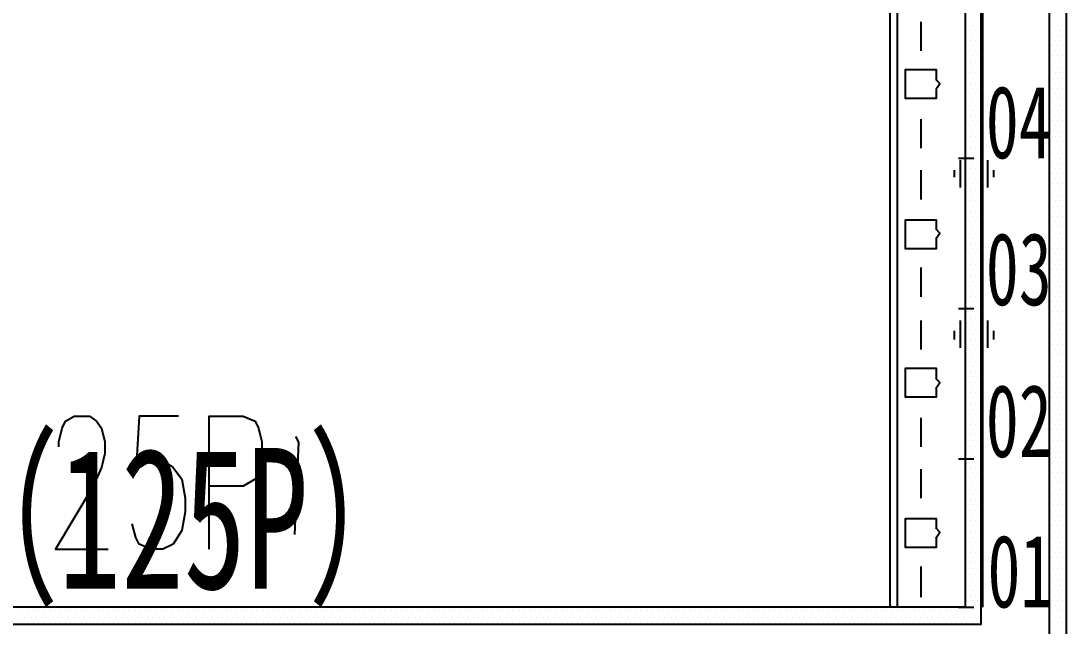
# Model space of a CAD drawing. Header units: metres. Extents: x 17 to 1264, y 17 to 859.
# Drawn here: x 389.6 to 477.8, y 120 to 171 of the extents above; entities that cross this region are included whole.
import ezdxf

# ---------------------------------------------------------------- set-up
doc = ezdxf.new("R2010")
doc.units = ezdxf.units.M
for name, color, linetype in [('LINES', 7, 'Continuous'), ('POLYLINES', 4, 'Continuous'), ('RECTS', 7, 'Continuous'), ('TEXTS', 3, 'Continuous')]:
    doc.layers.add(name, color=color, linetype=linetype)

msp = doc.modelspace()

# ---------------------------------------------------------------- linework, layer by layer
at = {"layer": 'LINES'}
for p, q in [((462.95, 121.54), (462.95, 716.83)), ((465.55, 170.93), (465.55, 168.48)), ((469.43, 170.64), (469.43, 170.64)), ((469.72, 170.21), (469.72, 170.21)), ((469.87, 170.64), (469.87, 170.64)), ((470.15, 170.21), (470.15, 170.21)), ((470.3, 170.64), (470.3, 170.64)), ((470.59, 170.21), (470.59, 170.21)), ((476.35, 170.21), (476.35, 170.21)), ((476.63, 170.64), (476.63, 170.64)), ((476.92, 170.21), (476.92, 170.21)), ((477.07, 170.64), (477.07, 170.64)), ((477.35, 170.21), (477.35, 170.21)), ((477.5, 170.64), (477.5, 170.64)), ((469.43, 169.78), (469.43, 169.78)), ((469.72, 169.34), (469.72, 169.34)), ((469.87, 169.78), (469.87, 169.78)), ((470.15, 169.34), (470.15, 169.34)), ((470.3, 169.78), (470.3, 169.78)), ((470.59, 169.34), (470.59, 169.34)), ((476.35, 169.34), (476.35, 169.34)), ((476.63, 169.78), (476.63, 169.78)), ((476.92, 169.34), (476.92, 169.34)), ((477.07, 169.78), (477.07, 169.78)), ((477.35, 169.34), (477.35, 169.34)), ((477.5, 169.78), (477.5, 169.78)), ((469.43, 168.91), (469.43, 168.91)), ((469.72, 168.48), (469.72, 168.48)), ((469.87, 168.91), (469.87, 168.91)), ((470.15, 168.48), (470.15, 168.48)), ((470.3, 168.91), (470.3, 168.91)), ((470.59, 168.48), (470.59, 168.48)), ((476.35, 168.48), (476.35, 168.48)), ((476.63, 168.91), (476.63, 168.91)), ((476.92, 168.48), (476.92, 168.48)), ((477.07, 168.91), (477.07, 168.91)), ((477.35, 168.48), (477.35, 168.48)), ((477.5, 168.91), (477.5, 168.91)), ((469.43, 168.05), (469.43, 168.05)), ((469.87, 168.05), (469.87, 168.05)), ((470.3, 168.05), (470.3, 168.05)), ((476.63, 168.05), (476.63, 168.05)), ((477.07, 168.05), (477.07, 168.05)), ((477.5, 168.05), (477.5, 168.05)), ((469.43, 167.04), (469.43, 167.04)), ((469.72, 167.47), (469.72, 167.47)), ((469.87, 167.04), (469.87, 167.04)), ((470.15, 167.47), (470.15, 167.47)), ((470.3, 167.04), (470.3, 167.04)), ((470.59, 167.47), (470.59, 167.47)), ((476.35, 167.47), (476.35, 167.47)), ((476.63, 167.04), (476.63, 167.04)), ((476.92, 167.47), (476.92, 167.47)), ((477.07, 167.04), (477.07, 167.04)), ((477.35, 167.47), (477.35, 167.47)), ((477.5, 167.04), (477.5, 167.04)), ((469.43, 166.18), (469.43, 166.18)), ((469.72, 166.61), (469.72, 166.61)), ((469.87, 166.18), (469.87, 166.18)), ((470.15, 166.61), (470.15, 166.61)), ((470.3, 166.18), (470.3, 166.18)), ((470.59, 166.61), (470.59, 166.61)), ((476.35, 166.61), (476.35, 166.61)), ((476.63, 166.18), (476.63, 166.18)), ((476.92, 166.61), (476.92, 166.61)), ((477.07, 166.18), (477.07, 166.18)), ((477.35, 166.61), (477.35, 166.61)), ((477.5, 166.18), (477.5, 166.18)), ((469.43, 165.31), (469.43, 165.31)), ((469.72, 165.74), (469.72, 165.74)), ((469.72, 164.88), (469.72, 164.88)), ((469.87, 165.31), (469.87, 165.31)), ((470.15, 165.74), (470.15, 165.74)), ((470.15, 164.88), (470.15, 164.88)), ((470.3, 165.31), (470.3, 165.31)), ((470.59, 165.74), (470.59, 165.74)), ((470.59, 164.88), (470.59, 164.88)), ((476.35, 165.74), (476.35, 165.74)), ((476.35, 164.88), (476.35, 164.88)), ((476.63, 165.31), (476.63, 165.31)), ((476.92, 165.74), (476.92, 165.74)), ((476.92, 164.88), (476.92, 164.88)), ((477.07, 165.31), (477.07, 165.31)), ((477.35, 165.74), (477.35, 165.74)), ((477.35, 164.88), (477.35, 164.88)), ((477.5, 165.31), (477.5, 165.31)), ((469.43, 164.45), (469.43, 164.45)), ((469.87, 164.45), (469.87, 164.45)), ((470.3, 164.45), (470.3, 164.45)), ((476.63, 164.45), (476.63, 164.45)), ((477.07, 164.45), (477.07, 164.45)), ((477.5, 164.45), (477.5, 164.45)), ((469.43, 163.44), (469.43, 163.44)), ((469.72, 163.87), (469.72, 163.87)), ((469.87, 163.44), (469.87, 163.44)), ((470.15, 163.87), (470.15, 163.87)), ((470.3, 163.44), (470.3, 163.44)), ((470.59, 163.87), (470.59, 163.87)), ((476.35, 163.87), (476.35, 163.87)), ((476.63, 163.44), (476.63, 163.44)), ((476.92, 163.87), (476.92, 163.87)), ((477.07, 163.44), (477.07, 163.44)), ((477.35, 163.87), (477.35, 163.87)), ((477.5, 163.44), (477.5, 163.44)), ((465.55, 162.72), (465.55, 160.27)), ((469.43, 162.58), (469.43, 162.58)), ((469.72, 163.01), (469.72, 163.01)), ((469.87, 162.58), (469.87, 162.58)), ((470.15, 163.01), (470.15, 163.01)), ((470.3, 162.58), (470.3, 162.58)), ((470.59, 163.01), (470.59, 163.01)), ((476.35, 163.01), (476.35, 163.01)), ((476.63, 162.58), (476.63, 162.58)), ((476.92, 163.01), (476.92, 163.01)), ((477.07, 162.58), (477.07, 162.58)), ((477.35, 163.01), (477.35, 163.01)), ((477.5, 162.58), (477.5, 162.58)), ((469.43, 161.71), (469.43, 161.71)), ((469.72, 162.14), (469.72, 162.14)), ((469.87, 161.71), (469.87, 161.71)), ((470.15, 162.14), (470.15, 162.14)), ((470.3, 161.71), (470.3, 161.71)), ((470.59, 162.14), (470.59, 162.14)), ((476.35, 162.14), (476.35, 162.14)), ((476.63, 161.71), (476.63, 161.71)), ((476.92, 162.14), (476.92, 162.14)), ((477.07, 161.71), (477.07, 161.71)), ((477.35, 162.14), (477.35, 162.14)), ((477.5, 161.71), (477.5, 161.71)), ((469.43, 160.85), (469.43, 160.85)), ((469.72, 161.28), (469.72, 161.28)), ((469.87, 160.85), (469.87, 160.85)), ((470.15, 161.28), (470.15, 161.28)), ((470.3, 160.85), (470.3, 160.85)), ((470.59, 161.28), (470.59, 161.28)), ((476.35, 161.28), (476.35, 161.28)), ((476.63, 160.85), (476.63, 160.85)), ((476.92, 161.28), (476.92, 161.28)), ((477.07, 160.85), (477.07, 160.85)), ((477.35, 161.28), (477.35, 161.28)), ((477.5, 160.85), (477.5, 160.85)), ((469.43, 159.84), (469.43, 159.84)), ((469.72, 160.27), (469.72, 160.27)), ((469.87, 159.84), (469.87, 159.84)), ((470.15, 160.27), (470.15, 160.27)), ((470.3, 159.84), (470.3, 159.84)), ((470.59, 160.27), (470.59, 160.27)), ((476.35, 160.27), (476.35, 160.27)), ((476.63, 159.84), (476.63, 159.84)), ((476.92, 160.27), (476.92, 160.27)), ((477.07, 159.84), (477.07, 159.84)), ((477.35, 160.27), (477.35, 160.27)), ((477.5, 159.84), (477.5, 159.84)), ((468.71, 159.41), (470.01, 159.41)), ((468.86, 159.26), (468.86, 156.96)), ((469.43, 158.98), (469.43, 158.98)), ((469.72, 159.41), (469.72, 159.41)), ((469.87, 158.98), (469.87, 158.98)), ((470.15, 159.41), (470.15, 159.41)), ((470.3, 158.98), (470.3, 158.98)), ((470.59, 159.41), (470.59, 159.41)), ((471.16, 159.26), (471.16, 156.96)), ((476.35, 159.41), (476.35, 159.41)), ((476.63, 158.98), (476.63, 158.98)), ((476.92, 159.41), (476.92, 159.41)), ((477.07, 158.98), (477.07, 158.98)), ((477.35, 159.41), (477.35, 159.41)), ((477.5, 158.98), (477.5, 158.98)), ((465.55, 158.4), (465.55, 155.95)), ((468.35, 158.4), (468.35, 157.82)), ((469.43, 158.11), (469.43, 158.11)), ((469.72, 158.54), (469.72, 158.54)), ((469.87, 158.11), (469.87, 158.11)), ((470.15, 158.54), (470.15, 158.54)), ((470.3, 158.11), (470.3, 158.11)), ((470.59, 158.54), (470.59, 158.54)), ((471.67, 158.4), (471.67, 157.82)), ((476.35, 158.54), (476.35, 158.54)), ((476.63, 158.11), (476.63, 158.11)), ((476.92, 158.54), (476.92, 158.54)), ((477.07, 158.11), (477.07, 158.11)), ((477.35, 158.54), (477.35, 158.54)), ((477.5, 158.11), (477.5, 158.11)), ((469.43, 157.25), (469.43, 157.25)), ((469.72, 157.68), (469.72, 157.68)), ((469.87, 157.25), (469.87, 157.25)), ((470.15, 157.68), (470.15, 157.68)), ((470.3, 157.25), (470.3, 157.25)), ((470.59, 157.68), (470.59, 157.68)), ((476.35, 157.68), (476.35, 157.68)), ((476.63, 157.25), (476.63, 157.25)), ((476.92, 157.68), (476.92, 157.68)), ((477.07, 157.25), (477.07, 157.25)), ((477.35, 157.68), (477.35, 157.68)), ((477.5, 157.25), (477.5, 157.25)), ((469.43, 156.24), (469.43, 156.24)), ((469.72, 156.67), (469.72, 156.67)), ((469.87, 156.24), (469.87, 156.24)), ((470.15, 156.67), (470.15, 156.67)), ((470.3, 156.24), (470.3, 156.24)), ((470.59, 156.67), (470.59, 156.67)), ((476.35, 156.67), (476.35, 156.67)), ((476.63, 156.24), (476.63, 156.24)), ((476.92, 156.67), (476.92, 156.67)), ((477.07, 156.24), (477.07, 156.24)), ((477.35, 156.67), (477.35, 156.67)), ((477.5, 156.24), (477.5, 156.24)), ((469.43, 155.38), (469.43, 155.38)), ((469.72, 155.81), (469.72, 155.81)), ((469.87, 155.38), (469.87, 155.38)), ((470.15, 155.81), (470.15, 155.81)), ((470.3, 155.38), (470.3, 155.38)), ((470.59, 155.81), (470.59, 155.81)), ((476.35, 155.81), (476.35, 155.81)), ((476.63, 155.38), (476.63, 155.38)), ((476.92, 155.81), (476.92, 155.81)), ((477.07, 155.38), (477.07, 155.38)), ((477.35, 155.81), (477.35, 155.81)), ((477.5, 155.38), (477.5, 155.38)), ((469.43, 154.51), (469.43, 154.51)), ((469.72, 154.94), (469.72, 154.94)), ((469.87, 154.51), (469.87, 154.51)), ((470.15, 154.94), (470.15, 154.94)), ((470.3, 154.51), (470.3, 154.51)), ((470.59, 154.94), (470.59, 154.94)), ((476.35, 154.94), (476.35, 154.94)), ((476.63, 154.51), (476.63, 154.51)), ((476.92, 154.94), (476.92, 154.94)), ((477.07, 154.51), (477.07, 154.51)), ((477.35, 154.94), (477.35, 154.94)), ((477.5, 154.51), (477.5, 154.51)), ((469.43, 153.65), (469.43, 153.65)), ((469.72, 154.08), (469.72, 154.08)), ((469.87, 153.65), (469.87, 153.65)), ((470.15, 154.08), (470.15, 154.08)), ((470.3, 153.65), (470.3, 153.65)), ((470.59, 154.08), (470.59, 154.08)), ((476.35, 154.08), (476.35, 154.08)), ((476.63, 153.65), (476.63, 153.65)), ((476.92, 154.08), (476.92, 154.08)), ((477.07, 153.65), (477.07, 153.65)), ((477.35, 154.08), (477.35, 154.08)), ((477.5, 153.65), (477.5, 153.65)), ((469.43, 152.64), (469.43, 152.64)), ((469.72, 153.07), (469.72, 153.07)), ((469.87, 152.64), (469.87, 152.64)), ((470.15, 153.07), (470.15, 153.07)), ((470.3, 152.64), (470.3, 152.64)), ((470.59, 153.07), (470.59, 153.07)), ((476.35, 153.07), (476.35, 153.07)), ((476.63, 152.64), (476.63, 152.64)), ((476.92, 153.07), (476.92, 153.07)), ((477.07, 152.64), (477.07, 152.64)), ((477.35, 153.07), (477.35, 153.07)), ((477.5, 152.64), (477.5, 152.64)), ((469.43, 151.78), (469.43, 151.78)), ((469.72, 152.21), (469.72, 152.21)), ((469.87, 151.78), (469.87, 151.78)), ((470.15, 152.21), (470.15, 152.21)), ((470.3, 151.78), (470.3, 151.78)), ((470.59, 152.21), (470.59, 152.21)), ((476.35, 152.21), (476.35, 152.21)), ((476.63, 151.78), (476.63, 151.78)), ((476.92, 152.21), (476.92, 152.21)), ((477.07, 151.78), (477.07, 151.78)), ((477.35, 152.21), (477.35, 152.21)), ((477.5, 151.78), (477.5, 151.78)), ((469.43, 150.91), (469.43, 150.91)), ((469.72, 151.34), (469.72, 151.34)), ((469.87, 150.91), (469.87, 150.91)), ((470.15, 151.34), (470.15, 151.34)), ((470.3, 150.91), (470.3, 150.91)), ((470.59, 151.34), (470.59, 151.34)), ((476.35, 151.34), (476.35, 151.34)), ((476.63, 150.91), (476.63, 150.91)), ((476.92, 151.34), (476.92, 151.34)), ((477.07, 150.91), (477.07, 150.91)), ((477.35, 151.34), (477.35, 151.34)), ((477.5, 150.91), (477.5, 150.91)), ((465.55, 150.19), (465.55, 147.74)), ((469.43, 150.05), (469.43, 150.05)), ((469.72, 150.48), (469.72, 150.48)), ((469.87, 150.05), (469.87, 150.05)), ((470.15, 150.48), (470.15, 150.48)), ((470.3, 150.05), (470.3, 150.05)), ((470.59, 150.48), (470.59, 150.48)), ((476.35, 150.48), (476.35, 150.48)), ((476.63, 150.05), (476.63, 150.05)), ((476.92, 150.48), (476.92, 150.48)), ((477.07, 150.05), (477.07, 150.05)), ((477.35, 150.48), (477.35, 150.48)), ((477.5, 150.05), (477.5, 150.05)), ((469.43, 149.04), (469.43, 149.04)), ((469.72, 149.47), (469.72, 149.47)), ((469.87, 149.04), (469.87, 149.04)), ((470.15, 149.47), (470.15, 149.47)), ((470.3, 149.04), (470.3, 149.04)), ((470.59, 149.47), (470.59, 149.47)), ((476.35, 149.47), (476.35, 149.47)), ((476.63, 149.04), (476.63, 149.04)), ((476.92, 149.47), (476.92, 149.47)), ((477.07, 149.04), (477.07, 149.04)), ((477.35, 149.47), (477.35, 149.47)), ((477.5, 149.04), (477.5, 149.04)), ((469.43, 148.18), (469.43, 148.18)), ((469.72, 148.61), (469.72, 148.61)), ((469.87, 148.18), (469.87, 148.18)), ((470.15, 148.61), (470.15, 148.61)), ((470.3, 148.18), (470.3, 148.18)), ((470.59, 148.61), (470.59, 148.61)), ((476.35, 148.61), (476.35, 148.61)), ((476.63, 148.18), (476.63, 148.18)), ((476.92, 148.61), (476.92, 148.61)), ((477.07, 148.18), (477.07, 148.18)), ((477.35, 148.61), (477.35, 148.61)), ((477.5, 148.18), (477.5, 148.18)), ((469.43, 147.31), (469.43, 147.31)), ((469.72, 147.74), (469.72, 147.74)), ((469.87, 147.31), (469.87, 147.31)), ((470.15, 147.74), (470.15, 147.74)), ((470.3, 147.31), (470.3, 147.31)), ((470.59, 147.74), (470.59, 147.74)), ((476.35, 147.74), (476.35, 147.74)), ((476.63, 147.31), (476.63, 147.31)), ((476.92, 147.74), (476.92, 147.74)), ((477.07, 147.31), (477.07, 147.31)), ((477.35, 147.74), (477.35, 147.74)), ((477.5, 147.31), (477.5, 147.31)), ((468.71, 146.74), (470.01, 146.74)), ((469.43, 146.45), (469.43, 146.45)), ((469.72, 146.88), (469.72, 146.88)), ((469.87, 146.45), (469.87, 146.45)), ((470.15, 146.88), (470.15, 146.88)), ((470.3, 146.45), (470.3, 146.45)), ((470.59, 146.88), (470.59, 146.88)), ((476.35, 146.88), (476.35, 146.88)), ((476.63, 146.45), (476.63, 146.45)), ((476.92, 146.88), (476.92, 146.88)), ((477.07, 146.45), (477.07, 146.45)), ((477.35, 146.88), (477.35, 146.88)), ((477.5, 146.45), (477.5, 146.45)), ((465.55, 145.73), (465.55, 143.28)), ((468.86, 145.73), (468.86, 143.42)), ((469.72, 145.87), (469.72, 145.87)), ((470.15, 145.87), (470.15, 145.87)), ((470.59, 145.87), (470.59, 145.87)), ((471.16, 145.73), (471.16, 143.42)), ((476.35, 145.87), (476.35, 145.87)), ((476.92, 145.87), (476.92, 145.87)), ((477.35, 145.87), (477.35, 145.87)), ((468.35, 144.86), (468.35, 144.14)), ((469.43, 145.44), (469.43, 145.44)), ((469.72, 145.01), (469.72, 145.01)), ((469.87, 145.44), (469.87, 145.44)), ((470.15, 145.01), (470.15, 145.01)), ((470.3, 145.44), (470.3, 145.44)), ((470.59, 145.01), (470.59, 145.01)), ((471.67, 144.86), (471.67, 144.14)), ((476.35, 145.01), (476.35, 145.01)), ((476.63, 145.44), (476.63, 145.44)), ((476.92, 145.01), (476.92, 145.01)), ((477.07, 145.44), (477.07, 145.44)), ((477.35, 145.01), (477.35, 145.01)), ((477.5, 145.44), (477.5, 145.44)), ((469.43, 144.58), (469.43, 144.58)), ((469.43, 143.71), (469.43, 143.71)), ((469.72, 144.14), (469.72, 144.14)), ((469.87, 144.58), (469.87, 144.58)), ((469.87, 143.71), (469.87, 143.71)), ((470.15, 144.14), (470.15, 144.14)), ((470.3, 144.58), (470.3, 144.58)), ((470.3, 143.71), (470.3, 143.71)), ((470.59, 144.14), (470.59, 144.14)), ((476.35, 144.14), (476.35, 144.14)), ((476.63, 144.58), (476.63, 144.58)), ((476.63, 143.71), (476.63, 143.71)), ((476.92, 144.14), (476.92, 144.14)), ((477.07, 144.58), (477.07, 144.58)), ((477.07, 143.71), (477.07, 143.71)), ((477.35, 144.14), (477.35, 144.14)), ((477.5, 144.58), (477.5, 144.58)), ((477.5, 143.71), (477.5, 143.71)), ((469.43, 142.85), (469.43, 142.85)), ((469.72, 143.28), (469.72, 143.28)), ((469.87, 142.85), (469.87, 142.85)), ((470.15, 143.28), (470.15, 143.28)), ((470.3, 142.85), (470.3, 142.85)), ((470.59, 143.28), (470.59, 143.28)), ((476.35, 143.28), (476.35, 143.28)), ((476.63, 142.85), (476.63, 142.85)), ((476.92, 143.28), (476.92, 143.28)), ((477.07, 142.85), (477.07, 142.85)), ((477.35, 143.28), (477.35, 143.28)), ((477.5, 142.85), (477.5, 142.85)), ((469.72, 142.27), (469.72, 142.27)), ((470.15, 142.27), (470.15, 142.27)), ((470.59, 142.27), (470.59, 142.27)), ((476.35, 142.27), (476.35, 142.27)), ((476.92, 142.27), (476.92, 142.27)), ((477.35, 142.27), (477.35, 142.27)), ((469.43, 141.84), (469.43, 141.84)), ((469.72, 141.41), (469.72, 141.41)), ((469.87, 141.84), (469.87, 141.84)), ((470.15, 141.41), (470.15, 141.41)), ((470.3, 141.84), (470.3, 141.84)), ((470.59, 141.41), (470.59, 141.41)), ((476.35, 141.41), (476.35, 141.41)), ((476.63, 141.84), (476.63, 141.84)), ((476.92, 141.41), (476.92, 141.41)), ((477.07, 141.84), (477.07, 141.84)), ((477.35, 141.41), (477.35, 141.41)), ((477.5, 141.84), (477.5, 141.84)), ((469.43, 140.98), (469.43, 140.98)), ((469.72, 140.54), (469.72, 140.54)), ((469.87, 140.98), (469.87, 140.98)), ((470.15, 140.54), (470.15, 140.54)), ((470.3, 140.98), (470.3, 140.98)), ((470.59, 140.54), (470.59, 140.54)), ((476.35, 140.54), (476.35, 140.54)), ((476.63, 140.98), (476.63, 140.98)), ((476.92, 140.54), (476.92, 140.54)), ((477.07, 140.98), (477.07, 140.98)), ((477.35, 140.54), (477.35, 140.54)), ((477.5, 140.98), (477.5, 140.98)), ((469.43, 140.11), (469.43, 140.11)), ((469.72, 139.68), (469.72, 139.68)), ((469.87, 140.11), (469.87, 140.11)), ((470.15, 139.68), (470.15, 139.68)), ((470.3, 140.11), (470.3, 140.11)), ((470.59, 139.68), (470.59, 139.68)), ((476.35, 139.68), (476.35, 139.68)), ((476.63, 140.11), (476.63, 140.11)), ((476.92, 139.68), (476.92, 139.68)), ((477.07, 140.11), (477.07, 140.11)), ((477.35, 139.68), (477.35, 139.68)), ((477.5, 140.11), (477.5, 140.11)), ((469.43, 139.25), (469.43, 139.25)), ((469.72, 138.67), (469.72, 138.67)), ((469.87, 139.25), (469.87, 139.25)), ((470.15, 138.67), (470.15, 138.67)), ((470.3, 139.25), (470.3, 139.25)), ((470.59, 138.67), (470.59, 138.67)), ((476.35, 138.67), (476.35, 138.67)), ((476.63, 139.25), (476.63, 139.25)), ((476.92, 138.67), (476.92, 138.67)), ((477.07, 139.25), (477.07, 139.25)), ((477.35, 138.67), (477.35, 138.67)), ((477.5, 139.25), (477.5, 139.25)), ((469.43, 138.24), (469.43, 138.24)), ((469.72, 137.81), (469.72, 137.81)), ((469.87, 138.24), (469.87, 138.24)), ((470.15, 137.81), (470.15, 137.81)), ((470.3, 138.24), (470.3, 138.24)), ((470.59, 137.81), (470.59, 137.81)), ((476.35, 137.81), (476.35, 137.81)), ((476.63, 138.24), (476.63, 138.24)), ((476.92, 137.81), (476.92, 137.81)), ((477.07, 138.24), (477.07, 138.24)), ((477.35, 137.81), (477.35, 137.81)), ((477.5, 138.24), (477.5, 138.24)), ((465.55, 137.52), (465.55, 135.07)), ((469.43, 137.38), (469.43, 137.38)), ((469.72, 136.94), (469.72, 136.94)), ((469.87, 137.38), (469.87, 137.38)), ((470.15, 136.94), (470.15, 136.94)), ((470.3, 137.38), (470.3, 137.38)), ((470.59, 136.94), (470.59, 136.94)), ((476.35, 136.94), (476.35, 136.94)), ((476.63, 137.38), (476.63, 137.38)), ((476.92, 136.94), (476.92, 136.94)), ((477.07, 137.38), (477.07, 137.38)), ((477.35, 136.94), (477.35, 136.94)), ((477.5, 137.38), (477.5, 137.38)), ((469.43, 136.51), (469.43, 136.51)), ((469.72, 136.08), (469.72, 136.08)), ((469.87, 136.51), (469.87, 136.51)), ((470.15, 136.08), (470.15, 136.08)), ((470.3, 136.51), (470.3, 136.51)), ((470.59, 136.08), (470.59, 136.08)), ((476.35, 136.08), (476.35, 136.08)), ((476.63, 136.51), (476.63, 136.51)), ((476.92, 136.08), (476.92, 136.08)), ((477.07, 136.51), (477.07, 136.51)), ((477.35, 136.08), (477.35, 136.08)), ((477.5, 136.51), (477.5, 136.51)), ((469.43, 135.65), (469.43, 135.65)), ((469.72, 135.07), (469.72, 135.07)), ((469.87, 135.65), (469.87, 135.65)), ((470.15, 135.07), (470.15, 135.07)), ((470.3, 135.65), (470.3, 135.65)), ((470.59, 135.07), (470.59, 135.07)), ((476.35, 135.07), (476.35, 135.07)), ((476.63, 135.65), (476.63, 135.65)), ((476.92, 135.07), (476.92, 135.07)), ((477.07, 135.65), (477.07, 135.65)), ((477.35, 135.07), (477.35, 135.07)), ((477.5, 135.65), (477.5, 135.65)), ((468.71, 134.06), (470.01, 134.06)), ((469.43, 134.64), (469.43, 134.64)), ((469.72, 134.21), (469.72, 134.21)), ((469.87, 134.64), (469.87, 134.64)), ((470.15, 134.21), (470.15, 134.21)), ((470.3, 134.64), (470.3, 134.64)), ((470.59, 134.21), (470.59, 134.21)), ((476.35, 134.21), (476.35, 134.21)), ((476.63, 134.64), (476.63, 134.64)), ((476.92, 134.21), (476.92, 134.21)), ((477.07, 134.64), (477.07, 134.64)), ((477.35, 134.21), (477.35, 134.21)), ((477.5, 134.64), (477.5, 134.64)), ((465.55, 133.2), (465.55, 130.75)), ((469.43, 133.78), (469.43, 133.78)), ((469.72, 133.34), (469.72, 133.34)), ((469.87, 133.78), (469.87, 133.78)), ((470.15, 133.34), (470.15, 133.34)), ((470.3, 133.78), (470.3, 133.78)), ((470.59, 133.34), (470.59, 133.34)), ((476.35, 133.34), (476.35, 133.34)), ((476.63, 133.78), (476.63, 133.78)), ((476.92, 133.34), (476.92, 133.34)), ((477.07, 133.78), (477.07, 133.78)), ((477.35, 133.34), (477.35, 133.34)), ((477.5, 133.78), (477.5, 133.78)), ((469.43, 132.91), (469.43, 132.91)), ((469.72, 132.48), (469.72, 132.48)), ((469.87, 132.91), (469.87, 132.91)), ((470.15, 132.48), (470.15, 132.48)), ((470.3, 132.91), (470.3, 132.91)), ((470.59, 132.48), (470.59, 132.48)), ((476.35, 132.48), (476.35, 132.48)), ((476.63, 132.91), (476.63, 132.91)), ((476.92, 132.48), (476.92, 132.48)), ((477.07, 132.91), (477.07, 132.91)), ((477.35, 132.48), (477.35, 132.48)), ((477.5, 132.91), (477.5, 132.91)), ((469.43, 132.05), (469.43, 132.05)), ((469.72, 131.47), (469.72, 131.47)), ((469.87, 132.05), (469.87, 132.05)), ((470.15, 131.47), (470.15, 131.47)), ((470.3, 132.05), (470.3, 132.05)), ((470.59, 131.47), (470.59, 131.47)), ((476.35, 131.47), (476.35, 131.47)), ((476.63, 132.05), (476.63, 132.05)), ((476.92, 131.47), (476.92, 131.47)), ((477.07, 132.05), (477.07, 132.05)), ((477.35, 131.47), (477.35, 131.47)), ((477.5, 132.05), (477.5, 132.05)), ((469.43, 131.04), (469.43, 131.04)), ((469.72, 130.61), (469.72, 130.61)), ((469.87, 131.04), (469.87, 131.04)), ((470.15, 130.61), (470.15, 130.61)), ((470.3, 131.04), (470.3, 131.04)), ((470.59, 130.61), (470.59, 130.61)), ((476.35, 130.61), (476.35, 130.61)), ((476.63, 131.04), (476.63, 131.04)), ((476.92, 130.61), (476.92, 130.61)), ((477.07, 131.04), (477.07, 131.04)), ((477.35, 130.61), (477.35, 130.61)), ((477.5, 131.04), (477.5, 131.04)), ((469.43, 130.18), (469.43, 130.18)), ((469.72, 129.74), (469.72, 129.74)), ((469.87, 130.18), (469.87, 130.18)), ((470.15, 129.74), (470.15, 129.74)), ((470.3, 130.18), (470.3, 130.18)), ((470.59, 129.74), (470.59, 129.74)), ((476.35, 129.74), (476.35, 129.74)), ((476.63, 130.18), (476.63, 130.18)), ((476.92, 129.74), (476.92, 129.74)), ((477.07, 130.18), (477.07, 130.18)), ((477.35, 129.74), (477.35, 129.74)), ((477.5, 130.18), (477.5, 130.18)), ((469.43, 129.31), (469.43, 129.31)), ((469.72, 128.88), (469.72, 128.88)), ((469.87, 129.31), (469.87, 129.31)), ((470.15, 128.88), (470.15, 128.88)), ((470.3, 129.31), (470.3, 129.31)), ((470.59, 128.88), (470.59, 128.88)), ((476.35, 128.88), (476.35, 128.88)), ((476.63, 129.31), (476.63, 129.31)), ((476.92, 128.88), (476.92, 128.88)), ((477.07, 129.31), (477.07, 129.31)), ((477.35, 128.88), (477.35, 128.88)), ((477.5, 129.31), (477.5, 129.31)), ((469.43, 128.45), (469.43, 128.45)), ((469.72, 127.87), (469.72, 127.87)), ((469.87, 128.45), (469.87, 128.45)), ((470.15, 127.87), (470.15, 127.87)), ((470.3, 128.45), (470.3, 128.45)), ((470.59, 127.87), (470.59, 127.87)), ((476.35, 127.87), (476.35, 127.87)), ((476.63, 128.45), (476.63, 128.45)), ((476.92, 127.87), (476.92, 127.87)), ((477.07, 128.45), (477.07, 128.45)), ((477.35, 127.87), (477.35, 127.87)), ((477.5, 128.45), (477.5, 128.45)), ((469.43, 127.44), (469.43, 127.44)), ((469.72, 127.01), (469.72, 127.01)), ((469.87, 127.44), (469.87, 127.44)), ((470.15, 127.01), (470.15, 127.01)), ((470.3, 127.44), (470.3, 127.44)), ((470.59, 127.01), (470.59, 127.01)), ((476.35, 127.01), (476.35, 127.01)), ((476.63, 127.44), (476.63, 127.44)), ((476.92, 127.01), (476.92, 127.01)), ((477.07, 127.44), (477.07, 127.44)), ((477.35, 127.01), (477.35, 127.01)), ((477.5, 127.44), (477.5, 127.44)), ((469.43, 126.58), (469.43, 126.58)), ((469.72, 126.14), (469.72, 126.14)), ((469.87, 126.58), (469.87, 126.58)), ((470.15, 126.14), (470.15, 126.14)), ((470.3, 126.58), (470.3, 126.58)), ((470.59, 126.14), (470.59, 126.14)), ((476.35, 126.14), (476.35, 126.14)), ((476.63, 126.58), (476.63, 126.58)), ((476.92, 126.14), (476.92, 126.14)), ((477.07, 126.58), (477.07, 126.58)), ((477.35, 126.14), (477.35, 126.14)), ((477.5, 126.58), (477.5, 126.58)), ((469.43, 125.71), (469.43, 125.71)), ((469.72, 125.28), (469.72, 125.28)), ((469.87, 125.71), (469.87, 125.71)), ((470.15, 125.28), (470.15, 125.28)), ((470.3, 125.71), (470.3, 125.71)), ((470.59, 125.28), (470.59, 125.28)), ((476.35, 125.28), (476.35, 125.28)), ((476.63, 125.71), (476.63, 125.71)), ((476.92, 125.28), (476.92, 125.28)), ((477.07, 125.71), (477.07, 125.71)), ((477.35, 125.28), (477.35, 125.28)), ((477.5, 125.71), (477.5, 125.71)), ((465.55, 124.99), (465.55, 122.4)), ((469.43, 124.85), (469.43, 124.85)), ((469.87, 124.85), (469.87, 124.85)), ((470.3, 124.85), (470.3, 124.85)), ((476.63, 124.85), (476.63, 124.85)), ((477.07, 124.85), (477.07, 124.85)), ((477.5, 124.85), (477.5, 124.85)), ((469.43, 123.84), (469.43, 123.84)), ((469.72, 124.27), (469.72, 124.27)), ((469.87, 123.84), (469.87, 123.84)), ((470.15, 124.27), (470.15, 124.27)), ((470.3, 123.84), (470.3, 123.84)), ((470.59, 124.27), (470.59, 124.27)), ((476.35, 124.27), (476.35, 124.27)), ((476.63, 123.84), (476.63, 123.84)), ((476.92, 124.27), (476.92, 124.27)), ((477.07, 123.84), (477.07, 123.84)), ((477.35, 124.27), (477.35, 124.27)), ((477.5, 123.84), (477.5, 123.84)), ((469.43, 122.98), (469.43, 122.98)), ((469.72, 123.41), (469.72, 123.41)), ((469.87, 122.98), (469.87, 122.98)), ((470.15, 123.41), (470.15, 123.41)), ((470.3, 122.98), (470.3, 122.98)), ((470.59, 123.41), (470.59, 123.41)), ((476.35, 123.41), (476.35, 123.41)), ((476.63, 122.98), (476.63, 122.98)), ((476.92, 123.41), (476.92, 123.41)), ((477.07, 122.98), (477.07, 122.98)), ((477.35, 123.41), (477.35, 123.41)), ((477.5, 122.98), (477.5, 122.98)), ((469.43, 122.11), (469.43, 122.11)), ((469.72, 122.54), (469.72, 122.54)), ((469.72, 121.68), (469.72, 121.68)), ((469.87, 122.11), (469.87, 122.11)), ((470.15, 122.54), (470.15, 122.54)), ((470.15, 121.68), (470.15, 121.68)), ((470.3, 122.11), (470.3, 122.11)), ((470.59, 122.54), (470.59, 122.54)), ((470.59, 121.68), (470.59, 121.68)), ((476.35, 122.54), (476.35, 122.54)), ((476.35, 121.68), (476.35, 121.68)), ((476.63, 122.11), (476.63, 122.11)), ((476.92, 122.54), (476.92, 122.54)), ((476.92, 121.68), (476.92, 121.68)), ((477.07, 122.11), (477.07, 122.11)), ((477.35, 122.54), (477.35, 122.54)), ((477.35, 121.68), (477.35, 121.68)), ((477.5, 122.11), (477.5, 122.11)), ((389.8, 121.25), (389.8, 121.25)), ((390.23, 121.25), (390.23, 121.25)), ((390.67, 121.25), (390.67, 121.25)), ((391.1, 121.25), (391.1, 121.25)), ((391.53, 121.25), (391.53, 121.25)), ((392.11, 121.25), (392.11, 121.25)), ((392.54, 121.25), (392.54, 121.25)), ((392.97, 121.25), (392.97, 121.25)), ((393.4, 121.25), (393.4, 121.25)), ((393.83, 121.25), (393.83, 121.25)), ((394.27, 121.25), (394.27, 121.25)), ((394.7, 121.25), (394.7, 121.25)), ((395.13, 121.25), (395.13, 121.25)), ((395.71, 121.25), (395.71, 121.25)), ((396.14, 121.25), (396.14, 121.25)), ((396.57, 121.25), (396.57, 121.25)), ((397, 121.25), (397, 121.25)), ((397.43, 121.25), (397.43, 121.25)), ((397.87, 121.25), (397.87, 121.25)), ((398.3, 121.25), (398.3, 121.25)), ((398.73, 121.25), (398.73, 121.25)), ((399.31, 121.25), (399.31, 121.25)), ((399.74, 121.25), (399.74, 121.25)), ((400.17, 121.25), (400.17, 121.25)), ((400.6, 121.25), (400.6, 121.25)), ((401.03, 121.25), (401.03, 121.25)), ((401.47, 121.25), (401.47, 121.25)), ((401.9, 121.25), (401.9, 121.25)), ((402.33, 121.25), (402.33, 121.25)), ((402.91, 121.25), (402.91, 121.25)), ((403.34, 121.25), (403.34, 121.25)), ((403.77, 121.25), (403.77, 121.25)), ((404.2, 121.25), (404.2, 121.25)), ((404.63, 121.25), (404.63, 121.25)), ((405.07, 121.25), (405.07, 121.25)), ((405.5, 121.25), (405.5, 121.25)), ((405.93, 121.25), (405.93, 121.25)), ((406.51, 121.25), (406.51, 121.25)), ((406.94, 121.25), (406.94, 121.25)), ((407.37, 121.25), (407.37, 121.25)), ((407.8, 121.25), (407.8, 121.25)), ((408.23, 121.25), (408.23, 121.25)), ((408.67, 121.25), (408.67, 121.25)), ((409.1, 121.25), (409.1, 121.25)), ((409.53, 121.25), (409.53, 121.25)), ((410.11, 121.25), (410.11, 121.25)), ((410.54, 121.25), (410.54, 121.25)), ((410.97, 121.25), (410.97, 121.25)), ((411.4, 121.25), (411.4, 121.25)), ((411.83, 121.25), (411.83, 121.25)), ((412.27, 121.25), (412.27, 121.25)), ((412.7, 121.25), (412.7, 121.25)), ((413.13, 121.25), (413.13, 121.25)), ((413.71, 121.25), (413.71, 121.25)), ((414.14, 121.25), (414.14, 121.25)), ((414.57, 121.25), (414.57, 121.25)), ((415, 121.25), (415, 121.25)), ((415.43, 121.25), (415.43, 121.25)), ((415.87, 121.25), (415.87, 121.25)), ((416.3, 121.25), (416.3, 121.25)), ((416.73, 121.25), (416.73, 121.25)), ((417.31, 121.25), (417.31, 121.25)), ((417.74, 121.25), (417.74, 121.25)), ((418.17, 121.25), (418.17, 121.25)), ((418.6, 121.25), (418.6, 121.25)), ((419.03, 121.25), (419.03, 121.25)), ((419.47, 121.25), (419.47, 121.25)), ((419.9, 121.25), (419.9, 121.25)), ((420.33, 121.25), (420.33, 121.25)), ((420.91, 121.25), (420.91, 121.25)), ((421.34, 121.25), (421.34, 121.25)), ((421.77, 121.25), (421.77, 121.25)), ((422.2, 121.25), (422.2, 121.25)), ((422.63, 121.25), (422.63, 121.25)), ((423.07, 121.25), (423.07, 121.25)), ((423.5, 121.25), (423.5, 121.25)), ((423.93, 121.25), (423.93, 121.25)), ((424.51, 121.25), (424.51, 121.25)), ((424.94, 121.25), (424.94, 121.25)), ((425.37, 121.25), (425.37, 121.25)), ((425.8, 121.25), (425.8, 121.25)), ((426.23, 121.25), (426.23, 121.25)), ((426.67, 121.25), (426.67, 121.25)), ((427.1, 121.25), (427.1, 121.25)), ((427.53, 121.25), (427.53, 121.25)), ((428.11, 121.25), (428.11, 121.25)), ((428.54, 121.25), (428.54, 121.25)), ((428.97, 121.25), (428.97, 121.25)), ((429.4, 121.25), (429.4, 121.25)), ((429.83, 121.25), (429.83, 121.25)), ((430.27, 121.25), (430.27, 121.25)), ((430.7, 121.25), (430.7, 121.25)), ((431.13, 121.25), (431.13, 121.25)), ((431.71, 121.25), (431.71, 121.25)), ((432.14, 121.25), (432.14, 121.25)), ((432.57, 121.25), (432.57, 121.25)), ((433, 121.25), (433, 121.25)), ((433.43, 121.25), (433.43, 121.25)), ((433.87, 121.25), (433.87, 121.25)), ((434.3, 121.25), (434.3, 121.25)), ((434.73, 121.25), (434.73, 121.25)), ((435.31, 121.25), (435.31, 121.25)), ((435.74, 121.25), (435.74, 121.25)), ((436.17, 121.25), (436.17, 121.25)), ((436.6, 121.25), (436.6, 121.25)), ((437.03, 121.25), (437.03, 121.25)), ((437.47, 121.25), (437.47, 121.25)), ((437.9, 121.25), (437.9, 121.25)), ((438.33, 121.25), (438.33, 121.25)), ((438.91, 121.25), (438.91, 121.25)), ((439.34, 121.25), (439.34, 121.25)), ((439.77, 121.25), (439.77, 121.25)), ((440.2, 121.25), (440.2, 121.25)), ((440.63, 121.25), (440.63, 121.25)), ((441.07, 121.25), (441.07, 121.25)), ((441.5, 121.25), (441.5, 121.25)), ((441.93, 121.25), (441.93, 121.25)), ((442.51, 121.25), (442.51, 121.25)), ((442.94, 121.25), (442.94, 121.25)), ((443.37, 121.25), (443.37, 121.25)), ((443.8, 121.25), (443.8, 121.25)), ((444.23, 121.25), (444.23, 121.25)), ((444.67, 121.25), (444.67, 121.25)), ((445.1, 121.25), (445.1, 121.25)), ((445.53, 121.25), (445.53, 121.25)), ((446.11, 121.25), (446.11, 121.25)), ((446.54, 121.25), (446.54, 121.25)), ((446.97, 121.25), (446.97, 121.25)), ((447.4, 121.25), (447.4, 121.25)), ((447.83, 121.25), (447.83, 121.25)), ((448.27, 121.25), (448.27, 121.25)), ((448.7, 121.25), (448.7, 121.25)), ((449.13, 121.25), (449.13, 121.25)), ((449.71, 121.25), (449.71, 121.25)), ((450.14, 121.25), (450.14, 121.25)), ((450.57, 121.25), (450.57, 121.25)), ((451, 121.25), (451, 121.25)), ((451.43, 121.25), (451.43, 121.25)), ((451.87, 121.25), (451.87, 121.25)), ((452.3, 121.25), (452.3, 121.25)), ((452.73, 121.25), (452.73, 121.25)), ((453.31, 121.25), (453.31, 121.25)), ((453.74, 121.25), (453.74, 121.25)), ((454.17, 121.25), (454.17, 121.25)), ((454.6, 121.25), (454.6, 121.25)), ((455.03, 121.25), (455.03, 121.25)), ((455.47, 121.25), (455.47, 121.25)), ((455.9, 121.25), (455.9, 121.25)), ((456.33, 121.25), (456.33, 121.25)), ((456.91, 121.25), (456.91, 121.25)), ((457.34, 121.25), (457.34, 121.25)), ((457.77, 121.25), (457.77, 121.25)), ((458.2, 121.25), (458.2, 121.25)), ((458.63, 121.25), (458.63, 121.25)), ((459.07, 121.25), (459.07, 121.25)), ((459.5, 121.25), (459.5, 121.25)), ((459.93, 121.25), (459.93, 121.25)), ((460.51, 121.25), (460.51, 121.25)), ((460.94, 121.25), (460.94, 121.25)), ((461.37, 121.25), (461.37, 121.25)), ((461.8, 121.25), (461.8, 121.25)), ((462.23, 121.25), (462.23, 121.25)), ((462.67, 121.25), (462.67, 121.25)), ((463.1, 121.25), (463.1, 121.25)), ((463.53, 121.25), (463.53, 121.25)), ((464.11, 121.25), (464.11, 121.25)), ((464.54, 121.25), (464.54, 121.25)), ((464.97, 121.25), (464.97, 121.25)), ((465.4, 121.25), (465.4, 121.25)), ((465.83, 121.25), (465.83, 121.25)), ((466.27, 121.25), (466.27, 121.25)), ((466.7, 121.25), (466.7, 121.25)), ((467.13, 121.25), (467.13, 121.25)), ((467.71, 121.25), (467.71, 121.25)), ((468.14, 121.25), (468.14, 121.25)), ((468.57, 121.25), (468.57, 121.25)), ((468.71, 121.54), (470.01, 121.54)), ((469, 121.25), (469, 121.25)), ((469.43, 121.25), (469.43, 121.25)), ((469.87, 121.25), (469.87, 121.25)), ((470.3, 121.25), (470.3, 121.25)), ((476.63, 121.25), (476.63, 121.25)), ((477.07, 121.25), (477.07, 121.25)), ((477.5, 121.25), (477.5, 121.25)), ((389.8, 120.24), (389.8, 120.24)), ((389.95, 120.67), (389.95, 120.67)), ((390.23, 120.24), (390.23, 120.24)), ((390.52, 120.67), (390.52, 120.67)), ((390.67, 120.24), (390.67, 120.24)), ((390.95, 120.67), (390.95, 120.67)), ((391.1, 120.24), (391.1, 120.24)), ((391.39, 120.67), (391.39, 120.67)), ((391.53, 120.24), (391.53, 120.24)), ((391.82, 120.67), (391.82, 120.67)), ((392.11, 120.24), (392.11, 120.24)), ((392.25, 120.67), (392.25, 120.67)), ((392.54, 120.24), (392.54, 120.24)), ((392.68, 120.67), (392.68, 120.67)), ((392.97, 120.24), (392.97, 120.24)), ((393.11, 120.67), (393.11, 120.67)), ((393.4, 120.24), (393.4, 120.24)), ((393.55, 120.67), (393.55, 120.67)), ((393.83, 120.24), (393.83, 120.24)), ((394.12, 120.67), (394.12, 120.67)), ((394.27, 120.24), (394.27, 120.24)), ((394.55, 120.67), (394.55, 120.67)), ((394.7, 120.24), (394.7, 120.24)), ((394.99, 120.67), (394.99, 120.67)), ((395.13, 120.24), (395.13, 120.24)), ((395.42, 120.67), (395.42, 120.67)), ((395.71, 120.24), (395.71, 120.24)), ((395.85, 120.67), (395.85, 120.67)), ((396.14, 120.24), (396.14, 120.24)), ((396.28, 120.67), (396.28, 120.67)), ((396.57, 120.24), (396.57, 120.24)), ((396.71, 120.67), (396.71, 120.67)), ((397, 120.24), (397, 120.24)), ((397.15, 120.67), (397.15, 120.67)), ((397.43, 120.24), (397.43, 120.24)), ((397.72, 120.67), (397.72, 120.67)), ((397.87, 120.24), (397.87, 120.24)), ((398.15, 120.67), (398.15, 120.67)), ((398.3, 120.24), (398.3, 120.24)), ((398.59, 120.67), (398.59, 120.67)), ((398.73, 120.24), (398.73, 120.24)), ((399.02, 120.67), (399.02, 120.67)), ((399.31, 120.24), (399.31, 120.24)), ((399.45, 120.67), (399.45, 120.67)), ((399.74, 120.24), (399.74, 120.24)), ((399.88, 120.67), (399.88, 120.67)), ((400.17, 120.24), (400.17, 120.24)), ((400.31, 120.67), (400.31, 120.67)), ((400.6, 120.24), (400.6, 120.24)), ((400.75, 120.67), (400.75, 120.67)), ((401.03, 120.24), (401.03, 120.24)), ((401.32, 120.67), (401.32, 120.67)), ((401.47, 120.24), (401.47, 120.24)), ((401.75, 120.67), (401.75, 120.67)), ((401.9, 120.24), (401.9, 120.24)), ((402.19, 120.67), (402.19, 120.67)), ((402.33, 120.24), (402.33, 120.24)), ((402.62, 120.67), (402.62, 120.67)), ((402.91, 120.24), (402.91, 120.24)), ((403.05, 120.67), (403.05, 120.67)), ((403.34, 120.24), (403.34, 120.24)), ((403.48, 120.67), (403.48, 120.67)), ((403.77, 120.24), (403.77, 120.24)), ((403.91, 120.67), (403.91, 120.67)), ((404.2, 120.24), (404.2, 120.24)), ((404.35, 120.67), (404.35, 120.67)), ((404.63, 120.24), (404.63, 120.24)), ((404.92, 120.67), (404.92, 120.67)), ((405.07, 120.24), (405.07, 120.24)), ((405.35, 120.67), (405.35, 120.67)), ((405.5, 120.24), (405.5, 120.24)), ((405.79, 120.67), (405.79, 120.67)), ((405.93, 120.24), (405.93, 120.24)), ((406.22, 120.67), (406.22, 120.67)), ((406.51, 120.24), (406.51, 120.24)), ((406.65, 120.67), (406.65, 120.67)), ((406.94, 120.24), (406.94, 120.24)), ((407.08, 120.67), (407.08, 120.67)), ((407.37, 120.24), (407.37, 120.24)), ((407.51, 120.67), (407.51, 120.67)), ((407.8, 120.24), (407.8, 120.24)), ((407.95, 120.67), (407.95, 120.67)), ((408.23, 120.24), (408.23, 120.24)), ((408.52, 120.67), (408.52, 120.67)), ((408.67, 120.24), (408.67, 120.24)), ((408.95, 120.67), (408.95, 120.67)), ((409.1, 120.24), (409.1, 120.24)), ((409.39, 120.67), (409.39, 120.67)), ((409.53, 120.24), (409.53, 120.24)), ((409.82, 120.67), (409.82, 120.67)), ((410.11, 120.24), (410.11, 120.24)), ((410.25, 120.67), (410.25, 120.67)), ((410.54, 120.24), (410.54, 120.24)), ((410.68, 120.67), (410.68, 120.67)), ((410.97, 120.24), (410.97, 120.24)), ((411.11, 120.67), (411.11, 120.67)), ((411.4, 120.24), (411.4, 120.24)), ((411.55, 120.67), (411.55, 120.67)), ((411.83, 120.24), (411.83, 120.24)), ((412.12, 120.67), (412.12, 120.67)), ((412.27, 120.24), (412.27, 120.24)), ((412.55, 120.67), (412.55, 120.67)), ((412.7, 120.24), (412.7, 120.24)), ((412.99, 120.67), (412.99, 120.67)), ((413.13, 120.24), (413.13, 120.24)), ((413.42, 120.67), (413.42, 120.67)), ((413.71, 120.24), (413.71, 120.24)), ((413.85, 120.67), (413.85, 120.67)), ((414.14, 120.24), (414.14, 120.24)), ((414.28, 120.67), (414.28, 120.67)), ((414.57, 120.24), (414.57, 120.24)), ((414.71, 120.67), (414.71, 120.67)), ((415, 120.24), (415, 120.24)), ((415.15, 120.67), (415.15, 120.67)), ((415.43, 120.24), (415.43, 120.24)), ((415.72, 120.67), (415.72, 120.67)), ((415.87, 120.24), (415.87, 120.24)), ((416.15, 120.67), (416.15, 120.67)), ((416.3, 120.24), (416.3, 120.24)), ((416.59, 120.67), (416.59, 120.67)), ((416.73, 120.24), (416.73, 120.24)), ((417.02, 120.67), (417.02, 120.67)), ((417.31, 120.24), (417.31, 120.24)), ((417.45, 120.67), (417.45, 120.67)), ((417.74, 120.24), (417.74, 120.24)), ((417.88, 120.67), (417.88, 120.67)), ((418.17, 120.24), (418.17, 120.24)), ((418.31, 120.67), (418.31, 120.67)), ((418.6, 120.24), (418.6, 120.24)), ((418.75, 120.67), (418.75, 120.67)), ((419.03, 120.24), (419.03, 120.24)), ((419.32, 120.67), (419.32, 120.67)), ((419.47, 120.24), (419.47, 120.24)), ((419.75, 120.67), (419.75, 120.67)), ((419.9, 120.24), (419.9, 120.24)), ((420.19, 120.67), (420.19, 120.67)), ((420.33, 120.24), (420.33, 120.24)), ((420.62, 120.67), (420.62, 120.67)), ((420.91, 120.24), (420.91, 120.24)), ((421.05, 120.67), (421.05, 120.67)), ((421.34, 120.24), (421.34, 120.24)), ((421.48, 120.67), (421.48, 120.67)), ((421.77, 120.24), (421.77, 120.24)), ((421.91, 120.67), (421.91, 120.67)), ((422.2, 120.24), (422.2, 120.24)), ((422.35, 120.67), (422.35, 120.67)), ((422.63, 120.24), (422.63, 120.24)), ((422.92, 120.67), (422.92, 120.67)), ((423.07, 120.24), (423.07, 120.24)), ((423.35, 120.67), (423.35, 120.67)), ((423.5, 120.24), (423.5, 120.24)), ((423.79, 120.67), (423.79, 120.67)), ((423.93, 120.24), (423.93, 120.24)), ((424.22, 120.67), (424.22, 120.67)), ((424.51, 120.24), (424.51, 120.24)), ((424.65, 120.67), (424.65, 120.67)), ((424.94, 120.24), (424.94, 120.24)), ((425.08, 120.67), (425.08, 120.67)), ((425.37, 120.24), (425.37, 120.24)), ((425.51, 120.67), (425.51, 120.67)), ((425.8, 120.24), (425.8, 120.24)), ((425.95, 120.67), (425.95, 120.67)), ((426.23, 120.24), (426.23, 120.24)), ((426.52, 120.67), (426.52, 120.67)), ((426.67, 120.24), (426.67, 120.24)), ((426.95, 120.67), (426.95, 120.67)), ((427.1, 120.24), (427.1, 120.24)), ((427.39, 120.67), (427.39, 120.67)), ((427.53, 120.24), (427.53, 120.24)), ((427.82, 120.67), (427.82, 120.67)), ((428.11, 120.24), (428.11, 120.24)), ((428.25, 120.67), (428.25, 120.67)), ((428.54, 120.24), (428.54, 120.24)), ((428.68, 120.67), (428.68, 120.67)), ((428.97, 120.24), (428.97, 120.24)), ((429.11, 120.67), (429.11, 120.67)), ((429.4, 120.24), (429.4, 120.24)), ((429.55, 120.67), (429.55, 120.67)), ((429.83, 120.24), (429.83, 120.24)), ((430.12, 120.67), (430.12, 120.67)), ((430.27, 120.24), (430.27, 120.24)), ((430.55, 120.67), (430.55, 120.67)), ((430.7, 120.24), (430.7, 120.24)), ((430.99, 120.67), (430.99, 120.67)), ((431.13, 120.24), (431.13, 120.24)), ((431.42, 120.67), (431.42, 120.67)), ((431.71, 120.24), (431.71, 120.24)), ((431.85, 120.67), (431.85, 120.67)), ((432.14, 120.24), (432.14, 120.24)), ((432.28, 120.67), (432.28, 120.67)), ((432.57, 120.24), (432.57, 120.24)), ((432.71, 120.67), (432.71, 120.67)), ((433, 120.24), (433, 120.24)), ((433.15, 120.67), (433.15, 120.67)), ((433.43, 120.24), (433.43, 120.24)), ((433.72, 120.67), (433.72, 120.67)), ((433.87, 120.24), (433.87, 120.24)), ((434.15, 120.67), (434.15, 120.67)), ((434.3, 120.24), (434.3, 120.24)), ((434.59, 120.67), (434.59, 120.67)), ((434.73, 120.24), (434.73, 120.24)), ((435.02, 120.67), (435.02, 120.67)), ((435.31, 120.24), (435.31, 120.24)), ((435.45, 120.67), (435.45, 120.67)), ((435.74, 120.24), (435.74, 120.24)), ((435.88, 120.67), (435.88, 120.67)), ((436.17, 120.24), (436.17, 120.24)), ((436.31, 120.67), (436.31, 120.67)), ((436.6, 120.24), (436.6, 120.24)), ((436.75, 120.67), (436.75, 120.67)), ((437.03, 120.24), (437.03, 120.24)), ((437.32, 120.67), (437.32, 120.67)), ((437.47, 120.24), (437.47, 120.24)), ((437.75, 120.67), (437.75, 120.67)), ((437.9, 120.24), (437.9, 120.24)), ((438.19, 120.67), (438.19, 120.67)), ((438.33, 120.24), (438.33, 120.24)), ((438.62, 120.67), (438.62, 120.67)), ((438.91, 120.24), (438.91, 120.24)), ((439.05, 120.67), (439.05, 120.67)), ((439.34, 120.24), (439.34, 120.24)), ((439.48, 120.67), (439.48, 120.67)), ((439.77, 120.24), (439.77, 120.24)), ((439.91, 120.67), (439.91, 120.67)), ((440.2, 120.24), (440.2, 120.24)), ((440.35, 120.67), (440.35, 120.67)), ((440.63, 120.24), (440.63, 120.24)), ((440.92, 120.67), (440.92, 120.67)), ((441.07, 120.24), (441.07, 120.24)), ((441.35, 120.67), (441.35, 120.67)), ((441.5, 120.24), (441.5, 120.24)), ((441.79, 120.67), (441.79, 120.67)), ((441.93, 120.24), (441.93, 120.24)), ((442.22, 120.67), (442.22, 120.67)), ((442.51, 120.24), (442.51, 120.24)), ((442.65, 120.67), (442.65, 120.67)), ((442.94, 120.24), (442.94, 120.24)), ((443.08, 120.67), (443.08, 120.67)), ((443.37, 120.24), (443.37, 120.24)), ((443.51, 120.67), (443.51, 120.67)), ((443.8, 120.24), (443.8, 120.24)), ((443.95, 120.67), (443.95, 120.67)), ((444.23, 120.24), (444.23, 120.24)), ((444.52, 120.67), (444.52, 120.67)), ((444.67, 120.24), (444.67, 120.24)), ((444.95, 120.67), (444.95, 120.67)), ((445.1, 120.24), (445.1, 120.24)), ((445.39, 120.67), (445.39, 120.67)), ((445.53, 120.24), (445.53, 120.24)), ((445.82, 120.67), (445.82, 120.67)), ((446.11, 120.24), (446.11, 120.24)), ((446.25, 120.67), (446.25, 120.67)), ((446.54, 120.24), (446.54, 120.24)), ((446.68, 120.67), (446.68, 120.67)), ((446.97, 120.24), (446.97, 120.24)), ((447.11, 120.67), (447.11, 120.67)), ((447.4, 120.24), (447.4, 120.24)), ((447.55, 120.67), (447.55, 120.67)), ((447.83, 120.24), (447.83, 120.24)), ((448.12, 120.67), (448.12, 120.67)), ((448.27, 120.24), (448.27, 120.24)), ((448.55, 120.67), (448.55, 120.67)), ((448.7, 120.24), (448.7, 120.24)), ((448.99, 120.67), (448.99, 120.67)), ((449.13, 120.24), (449.13, 120.24)), ((449.42, 120.67), (449.42, 120.67)), ((449.71, 120.24), (449.71, 120.24)), ((449.85, 120.67), (449.85, 120.67)), ((450.14, 120.24), (450.14, 120.24)), ((450.28, 120.67), (450.28, 120.67)), ((450.57, 120.24), (450.57, 120.24)), ((450.71, 120.67), (450.71, 120.67)), ((451, 120.24), (451, 120.24)), ((451.15, 120.67), (451.15, 120.67)), ((451.43, 120.24), (451.43, 120.24)), ((451.72, 120.67), (451.72, 120.67)), ((451.87, 120.24), (451.87, 120.24)), ((452.15, 120.67), (452.15, 120.67)), ((452.3, 120.24), (452.3, 120.24)), ((452.59, 120.67), (452.59, 120.67)), ((452.73, 120.24), (452.73, 120.24)), ((453.02, 120.67), (453.02, 120.67)), ((453.31, 120.24), (453.31, 120.24)), ((453.45, 120.67), (453.45, 120.67)), ((453.74, 120.24), (453.74, 120.24)), ((453.88, 120.67), (453.88, 120.67)), ((454.17, 120.24), (454.17, 120.24)), ((454.31, 120.67), (454.31, 120.67)), ((454.6, 120.24), (454.6, 120.24)), ((454.75, 120.67), (454.75, 120.67)), ((455.03, 120.24), (455.03, 120.24)), ((455.32, 120.67), (455.32, 120.67)), ((455.47, 120.24), (455.47, 120.24)), ((455.75, 120.67), (455.75, 120.67)), ((455.9, 120.24), (455.9, 120.24)), ((456.19, 120.67), (456.19, 120.67)), ((456.33, 120.24), (456.33, 120.24)), ((456.62, 120.67), (456.62, 120.67)), ((456.91, 120.24), (456.91, 120.24)), ((457.05, 120.67), (457.05, 120.67)), ((457.34, 120.24), (457.34, 120.24)), ((457.48, 120.67), (457.48, 120.67)), ((457.77, 120.24), (457.77, 120.24)), ((457.91, 120.67), (457.91, 120.67)), ((458.2, 120.24), (458.2, 120.24)), ((458.35, 120.67), (458.35, 120.67)), ((458.63, 120.24), (458.63, 120.24)), ((458.92, 120.67), (458.92, 120.67)), ((459.07, 120.24), (459.07, 120.24)), ((459.35, 120.67), (459.35, 120.67)), ((459.5, 120.24), (459.5, 120.24)), ((459.79, 120.67), (459.79, 120.67)), ((459.93, 120.24), (459.93, 120.24)), ((460.22, 120.67), (460.22, 120.67)), ((460.51, 120.24), (460.51, 120.24)), ((460.65, 120.67), (460.65, 120.67)), ((460.94, 120.24), (460.94, 120.24)), ((461.08, 120.67), (461.08, 120.67)), ((461.37, 120.24), (461.37, 120.24)), ((461.51, 120.67), (461.51, 120.67)), ((461.8, 120.24), (461.8, 120.24)), ((461.95, 120.67), (461.95, 120.67)), ((462.23, 120.24), (462.23, 120.24)), ((462.52, 120.67), (462.52, 120.67)), ((462.67, 120.24), (462.67, 120.24)), ((462.95, 120.67), (462.95, 120.67)), ((463.1, 120.24), (463.1, 120.24)), ((463.39, 120.67), (463.39, 120.67)), ((463.53, 120.24), (463.53, 120.24)), ((463.82, 120.67), (463.82, 120.67)), ((464.11, 120.24), (464.11, 120.24)), ((464.25, 120.67), (464.25, 120.67)), ((464.54, 120.24), (464.54, 120.24)), ((464.68, 120.67), (464.68, 120.67)), ((464.97, 120.24), (464.97, 120.24)), ((465.11, 120.67), (465.11, 120.67)), ((465.4, 120.24), (465.4, 120.24)), ((465.55, 120.67), (465.55, 120.67)), ((465.83, 120.24), (465.83, 120.24)), ((466.12, 120.67), (466.12, 120.67)), ((466.27, 120.24), (466.27, 120.24)), ((466.55, 120.67), (466.55, 120.67)), ((466.7, 120.24), (466.7, 120.24)), ((466.99, 120.67), (466.99, 120.67)), ((467.13, 120.24), (467.13, 120.24)), ((467.42, 120.67), (467.42, 120.67)), ((467.71, 120.24), (467.71, 120.24)), ((467.85, 120.67), (467.85, 120.67)), ((468.14, 120.24), (468.14, 120.24)), ((468.28, 120.67), (468.28, 120.67)), ((468.57, 120.24), (468.57, 120.24)), ((468.71, 120.67), (468.71, 120.67)), ((469, 120.24), (469, 120.24)), ((469.15, 120.67), (469.15, 120.67)), ((469.43, 120.24), (469.43, 120.24)), ((469.72, 120.67), (469.72, 120.67)), ((469.87, 120.24), (469.87, 120.24)), ((470.15, 120.67), (470.15, 120.67)), ((470.3, 120.24), (470.3, 120.24)), ((470.59, 120.67), (470.59, 120.67)), ((476.35, 120.67), (476.35, 120.67)), ((476.63, 120.24), (476.63, 120.24)), ((476.92, 120.67), (476.92, 120.67)), ((477.07, 120.24), (477.07, 120.24)), ((477.35, 120.67), (477.35, 120.67)), ((477.5, 120.24), (477.5, 120.24))]:
    msp.add_line(p, q, dxfattribs=at)
at = {"layer": 'POLYLINES'}
for points in [[(470.73, 718.42), (470.73, 574.85), (470.73, 121.54)], [(470.73, 718.42), (470.73, 574.85), (470.73, 121.54)], [(463.53, 699.55), (463.53, 560.59), (463.53, 121.54)], [(466.84, 165.17), (466.84, 164.45), (464.25, 164.45), (464.25, 166.9), (466.84, 166.9), (466.84, 166.03)], [(466.79, 165.22), (467.14, 165.72), (466.79, 166.07)], [(466.84, 152.64), (466.84, 151.78), (464.25, 151.78), (464.25, 154.22), (466.84, 154.22), (466.84, 153.5)], [(466.79, 152.61), (467.14, 153.1), (466.79, 153.46)], [(466.84, 139.97), (466.84, 139.25), (464.25, 139.25), (464.25, 141.7), (466.84, 141.7), (466.84, 140.83)], [(466.79, 139.99), (467.14, 140.49), (466.79, 140.84)], [(392.83, 135.07), (392.83, 135.5), (393.11, 136.66), (393.4, 137.23), (394.12, 137.66), (395.42, 137.66), (395.99, 137.23), (396.43, 136.66), (396.71, 135.5), (396.71, 134.5), (396.43, 133.34), (395.71, 131.76), (392.54, 126.43), (397, 126.43)], [(402.91, 137.66), (399.59, 137.66), (399.31, 132.91), (399.59, 133.34), (400.6, 133.92), (401.61, 133.92), (402.47, 133.34), (403.19, 132.34), (403.48, 130.75), (403.48, 129.6), (403.19, 128.02), (402.47, 126.86), (401.61, 126.43), (400.6, 126.43), (399.59, 126.86), (399.31, 127.44), (399.02, 128.59)], [(405.5, 126.43), (405.5, 137.66), (408.38, 137.66), (409.39, 137.23), (409.67, 136.66), (409.96, 135.5), (409.96, 133.92), (409.67, 132.91), (409.39, 132.34), (408.38, 131.76), (405.5, 131.76)], [(412.74, 127.67), (413.08, 135.47), (412.81, 135.94)], [(466.84, 127.44), (466.84, 126.58), (464.25, 126.58), (464.25, 129.02), (466.84, 129.02), (466.84, 128.16)], [(466.79, 127.38), (467.14, 127.87), (466.79, 128.23)]]:
    msp.add_lwpolyline(points, dxfattribs=at)
at = {"layer": 'RECTS'}
for points in [[(307.72, 732.67), (477.79, 732.67), (477.79, 109.01), (307.72, 109.01)], [(309.02, 731.23), (476.35, 731.23), (476.35, 110.45), (309.02, 110.45)], [(314.78, 718.42), (470.59, 718.42), (470.59, 120.1), (314.78, 120.1)], [(316.22, 716.83), (469.29, 716.83), (469.29, 121.54), (316.22, 121.54)]]:
    msp.add_lwpolyline(points, dxfattribs=at)

# ---------------------------------------------------------------- texts
at = {"layer": 'TEXTS'}
for s, height, width, p in [('04', 6.13, 0.666667, (471.02, 159.41)), ('03', 6.13, 0.666667, (471.02, 147.02)), ('02', 6.13, 0.666667, (471.02, 134.21)), ('（125P）', 11.88, 0.651476, (382.75, 123.11)), ('01', 6.13, 0.666667, (471.16, 121.53))]:
    msp.add_text(s, height=height, dxfattribs=dict(at, width=width)).set_placement(p)

doc.saveas('drawing.dxf')
